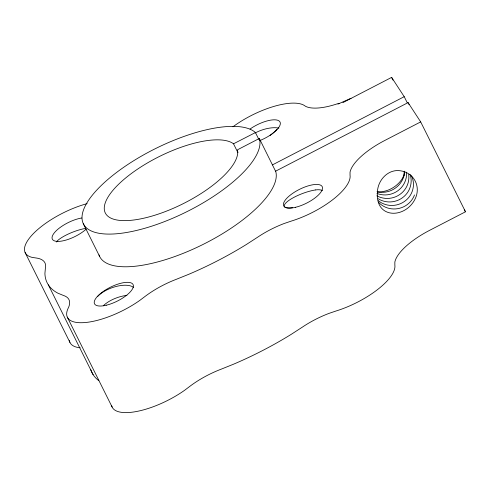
<?xml version="1.0" encoding="UTF-8"?>
<svg xmlns="http://www.w3.org/2000/svg" width="490" height="490" viewBox="0 0 490 490"><rect width="100%" height="100%" fill="white"/><g stroke="black" fill="none" stroke-linecap="round" stroke-linejoin="round"><path stroke-width="0.73" d="M407.27 102.808L404.219 96.677L391.626 77.389L344.727 101.663A53.827 50.176 -33.1 0 0 342.865 102.667M337.965 104.076L351.018 98.294M99.017 254.916A97.865 35.231 -26.5 0 0 197.586 247.083A97.865 35.231 -26.5 0 0 275.784 171.635L259.32 138.492L237.472 149.799L237.705 151.288A73.402 26.423 -26.5 0 1 147.055 217.425A73.402 26.423 -26.5 0 1 122.849 180.351A73.402 26.423 -26.5 0 1 232.26 142.945L233.51 143.803L237.95 152.702M272.409 164.897L404.219 96.677M275.613 171.175L408.09 102.612L420.683 121.9L465.5 211.784L429.461 230.423A48.933 17.616 -26.5 0 0 394.854 262.052L394.848 265.096A51.873 18.675 -26.5 0 1 336.03 310.997L328.968 313.398A48.933 17.616 -26.5 0 0 302.128 327.289L291.317 334.29A156.586 56.368 -26.5 0 1 233.54 364.199L221.339 369.111A48.933 17.616 -26.5 0 0 190.622 385.752L184.712 390.212A51.873 18.675 -26.5 0 1 111.689 405.793M420.683 121.9L384.644 140.538A48.933 17.616 -26.5 0 0 350.038 172.168L350.038 175.212A51.873 18.675 -26.5 0 1 291.219 221.113L284.151 223.514A48.933 17.616 -26.5 0 0 257.317 237.405L246.507 244.406A156.586 56.368 -26.5 0 1 188.724 274.314L176.529 279.227A48.933 17.616 -26.5 0 0 145.806 295.868L139.895 300.327A51.873 18.675 -26.5 0 1 86.479 322.408A51.873 18.675 -26.5 0 1 68.141 308.265L68.759 306.936A48.933 17.616 -26.5 0 0 63.455 295.476L57.814 293.143A156.586 56.368 -26.5 0 1 44.921 273.396L45.423 267.877A48.933 17.616 -26.5 0 0 36.86 258.101L32.328 257.434A51.873 18.675 -26.5 0 1 33.191 233.81A51.873 18.675 -26.5 0 1 83.367 204.728L85.824 203.963A48.933 17.616 -26.5 0 0 87.134 203.515M233.51 143.803L255.431 132.563L258.824 139.374M339.166 103.439L337.114 103.88A48.933 17.616 -26.5 0 1 305.46 106.257L304.627 105.669A51.873 18.675 -26.5 0 0 232.952 126.769M80.164 347.759L77.138 347.318A51.873 18.675 -26.5 0 1 69.366 340.507M255.431 132.563L254.377 131.645A97.865 35.231 -26.5 0 0 107.371 179.891A97.865 35.231 -26.5 0 0 141.8 229.112A97.865 35.231 -26.5 0 0 259.486 138.952L259.32 138.492M464.281 209.916L465.5 211.784M408.09 102.612L409.113 104.652M391.626 77.389L392.98 80.115M83.269 223.605L99.568 256.295M67.308 317.146L112.124 407.031M48.332 284.837L93.149 374.721M25.113 252.522L69.929 342.406M98.815 380.632A156.586 56.368 -26.5 0 1 90.668 369.368M404.66 171.819A21.529 20.072 -33.1 0 1 377.055 191.7M404.562 174.268A27.403 25.541 -33.1 0 1 377.668 192M250.029 129.048A21.529 7.748 -26.5 0 1 279.655 121.471A21.529 7.748 -26.5 0 1 259.835 140.563M86.093 229.21A21.529 7.748 -26.5 0 1 59.37 241.356A21.529 7.748 -26.5 0 1 55.609 231.378A21.529 7.748 -26.5 0 1 81.855 217.983M411.398 175.806A21.278 18.834 -43.7 0 1 412.194 191.455A21.278 20.464 -15 0 1 378.243 200.661M414.485 194.965A21.278 20.464 -15 0 1 378.641 202.395M376.908 195.841A21.278 20.464 -15 0 0 407.613 184.442A21.278 18.834 -43.7 0 0 408.678 174.501M410.075 174.483A21.278 18.834 -43.7 0 1 409.903 187.952A21.278 20.464 -15 0 1 378.072 198.683M406.535 172.217A21.278 18.834 -43.7 0 1 405.322 180.933A21.278 20.464 -15 0 1 377 193.446M404.287 171.194A21.278 18.834 -43.7 0 1 403.031 177.429M255.345 132.876A21.284 9.469 -19.9 0 1 278.859 128.104M276.942 129.335A21.284 5.702 -32.7 0 1 270.106 135.442M292.695 207.65A21.284 5.537 -20.9 0 1 287.912 201.127A21.284 5.537 -20.9 0 1 315.725 189.912M315.732 189.918A21.284 9.635 -32.6 0 1 322.451 190.512M97.645 296.511A21.284 9.469 -19.9 0 1 116.4 286.399A21.284 9.469 -19.9 0 1 133.666 287.52M103.31 305.778A21.284 9.469 -19.9 0 1 126.941 295.39M56.301 242.011A21.284 5.537 -20.9 0 1 85.824 228.34M377.459 191.596C374.728 218.797 404.373 219.042 414.669 199.84A21.529 20.072 -33 0 0 400.171 170.753C388.117 168.989 377.949 180.1 377.459 191.596M295.654 207.264A21.529 7.748 -26.5 0 0 322.346 186.941A21.529 7.748 -26.5 0 0 290.895 194.646A21.529 7.748 -26.5 0 0 295.654 207.264M106.502 305.166A21.529 7.748 -26.5 0 0 133.2 284.837A21.529 7.748 -26.5 0 0 101.742 292.542A21.529 7.748 -26.5 0 0 106.502 305.166"/></g></svg>
